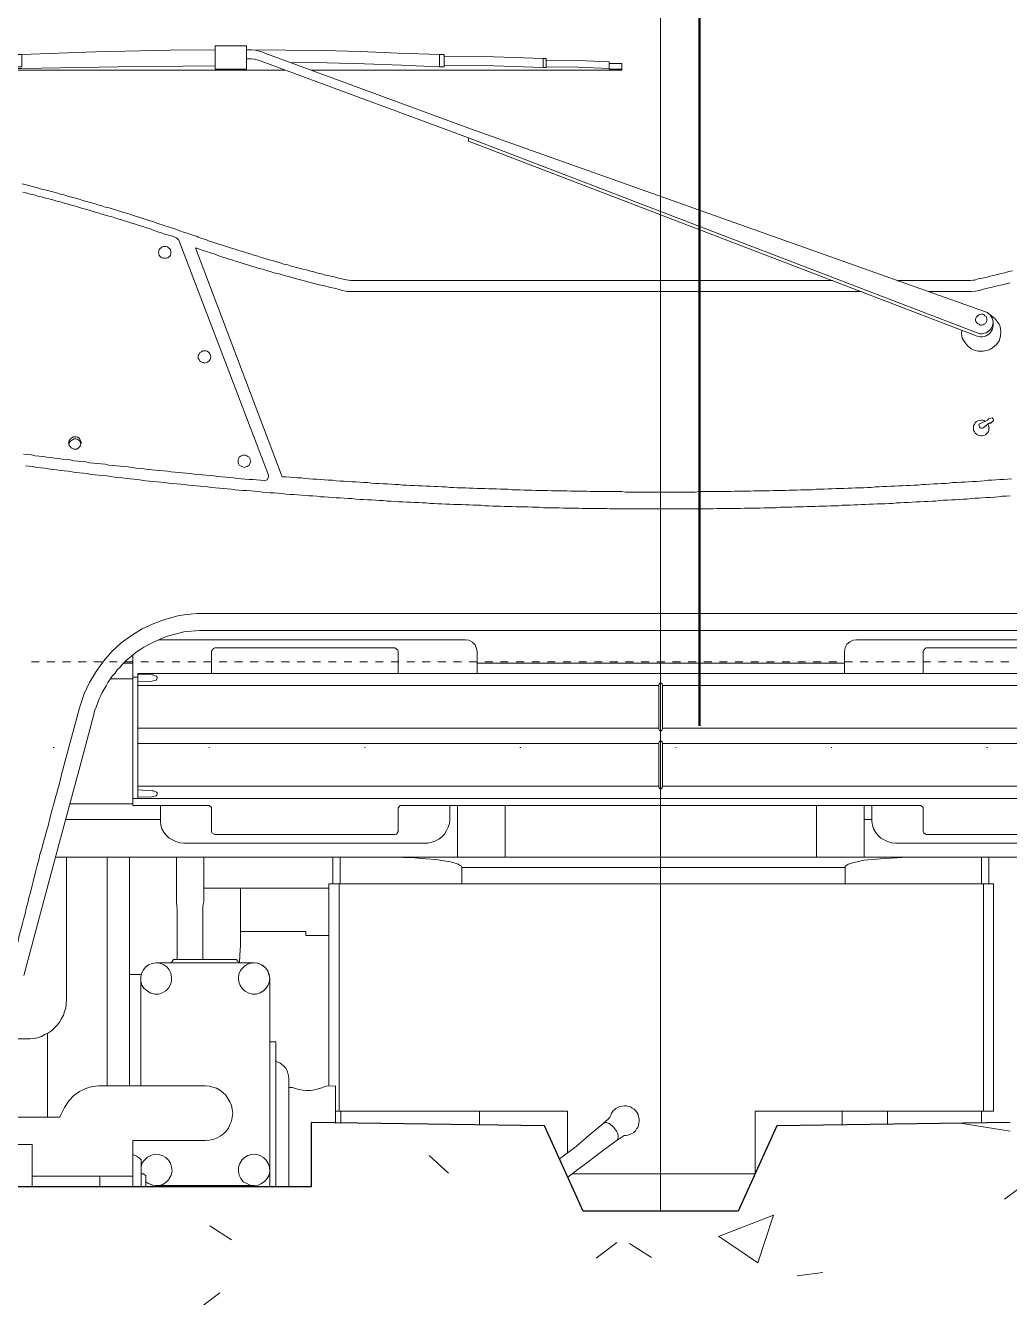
# Model space of a CAD drawing. Header units: centimetres. Extents: x 1976 to 8269, y 9888 to 14030.
# Drawn here: x 6113.4 to 6240.6, y 10863.9 to 11028.3 of the extents above; entities that cross this region are included whole.
import ezdxf

# ---------------------------------------------------------------- set-up
doc = ezdxf.new("R2010")
doc.units = ezdxf.units.CM
doc.header["$LTSCALE"] = 200
for name, pattern in [('Dash dot', [1.5875, 0.635, -0.47625, 0, -0.47625]), ('Dot 1mm', [0.1, 0, -0.1]), ('IMPORT-ACAD_ISO04W100 _3_', [3, 2.4, -0.3, 0, -0.3]), ('Overhead', [0.396875, 0.238125, -0.15875])]:
    doc.linetypes.add(name, pattern=pattern)
for name, color, linetype, lineweight in [('A-DETL-GENF', 92, 'Continuous', 9), ('A-DETL-MEDM', 33, 'Continuous', 25), ('A-DETL-THIN', 151, 'Continuous', 9), ('A-FLOR-LEVL', 51, 'Continuous', 9), ('A-FLOR-OVHD', 1, 'Overhead', 9), ('caf_arac_metro_on_gorunus_dwg', 8, 'Continuous', 9), ('PRT-MI-a_elev_far', 9, 'Continuous', 9), ('S-GRID', 1, 'Continuous', 9)]:
    doc.layers.add(name, color=color, linetype=linetype, lineweight=lineweight)

# ---------------------------------------------------------------- blocks, each defined once
blk = doc.blocks.new('caf_arac_metro_on_gorunus_dwg_A$C70222889-V1-B')
at = {"layer": 'PRT-MI-a_elev_far', "color": 18}
for p, q in [((6237.03, 10986.2), (6236.88, 10986.2)), ((6127.34, 10945.89), (6126.13, 10945.89)), ((6219.29, 10945.89), (6171.8, 10945.89)), ((6127.34, 10943.86), (6124.41, 10943.86)), ((6263.15, 10930.02), (6195.75, 10930.02)), ((6127.34, 10927.7), (6119.16, 10927.7)), ((6130.88, 10925.68), (6130.88, 10927.49)), ((6175.44, 10920.83), (6175.44, 10927.49)), ((6215.66, 10927.49), (6215.66, 10920.83)), ((6221.82, 10927.49), (6221.82, 10925.68)), ((6160.64, 10920.83), (6117.35, 10920.83)), ((6124.01, 10891.27), (6124.01, 10920.83)), ((6126.89, 10891.27), (6126.89, 10920.83)), ((6153.16, 10920.83), (6153.16, 10917.39)), ((6236.98, 10917.39), (6236.98, 10920.83)), ((6237.94, 10920.83), (6237.94, 10917.39)), ((6169.83, 10917.39), (6167.71, 10917.39)), ((6126.89, 10905.67), (6128.4, 10905.67)), ((6116.28, 10887.23), (6116.28, 10898.04)), ((6154.22, 10887.99), (6154.22, 10886.48)), ((6218.99, 10887.99), (6218.99, 10886.21)), ((6224.85, 10886.32), (6224.85, 10887.99)), ((6236.98, 10887.99), (6236.98, 10886.48)), ((6207.71, 10879.9), (6184.08, 10879.9))]:
    blk.add_line(p, q, dxfattribs=at)
at = {"layer": 'PRT-MI-a_elev_far', "color": 18, "flags": 128}
for points in [[(6240.67, 10967.51), (6240.16, 10967.46), (6239.66, 10967.46), (6239.15, 10967.41), (6238.65, 10967.36), (6238.14, 10967.31), (6237.63, 10967.31), (6237.13, 10967.26), (6236.62, 10967.21), (6236.12, 10967.21), (6235.61, 10967.16), (6235.11, 10967.11), (6234.6, 10967.11), (6234.1, 10967.05), (6233.59, 10967), (6233.09, 10967), (6232.58, 10966.95), (6232.08, 10966.95), (6231.57, 10966.9), (6231.07, 10966.85), (6230.56, 10966.85), (6230.06, 10966.8), (6229.55, 10966.8), (6229.05, 10966.75), (6228.54, 10966.75), (6228.04, 10966.7), (6227.53, 10966.65), (6227.02, 10966.65), (6226.52, 10966.6), (6226.01, 10966.6), (6225.51, 10966.55), (6225, 10966.55), (6224.5, 10966.5), (6223.99, 10966.5), (6223.49, 10966.5), (6222.98, 10966.45), (6222.48, 10966.45), (6221.97, 10966.4), (6221.47, 10966.4), (6221.01, 10966.35), (6220.51, 10966.35), (6220, 10966.3), (6219.5, 10966.3), (6218.99, 10966.3), (6218.49, 10966.25), (6217.98, 10966.25), (6217.48, 10966.25), (6216.97, 10966.2), (6216.47, 10966.2), (6215.96, 10966.2), (6215.46, 10966.15), (6214.95, 10966.15), (6214.44, 10966.15), (6213.94, 10966.09), (6213.43, 10966.09), (6212.93, 10966.09), (6212.42, 10966.04), (6211.92, 10966.04), (6211.41, 10966.04), (6210.91, 10966.04), (6210.4, 10965.99), (6209.9, 10965.99), (6209.39, 10965.99), (6208.89, 10965.99), (6208.38, 10965.94), (6207.88, 10965.94), (6207.37, 10965.94), (6206.87, 10965.94), (6206.36, 10965.94), (6205.86, 10965.89), (6205.35, 10965.89), (6204.85, 10965.89), (6204.34, 10965.89), (6203.83, 10965.89), (6203.33, 10965.89), (6202.82, 10965.89), (6202.32, 10965.84), (6201.81, 10965.84), (6201.31, 10965.84), (6200.8, 10965.84), (6200.3, 10965.84), (6199.79, 10965.84), (6199.29, 10965.84), (6198.78, 10965.84), (6198.28, 10965.84), (6197.77, 10965.84), (6197.27, 10965.84), (6196.76, 10965.84), (6196.26, 10965.84), (6195.75, 10965.84), (6195.55, 10965.84), (6195.04, 10965.84), (6194.54, 10965.84), (6194.03, 10965.84), (6193.53, 10965.84), (6193.02, 10965.84), (6192.52, 10965.84), (6192.01, 10965.84), (6191.51, 10965.84), (6191, 10965.84), (6190.5, 10965.84), (6189.99, 10965.84), (6189.49, 10965.84), (6188.98, 10965.84), (6188.48, 10965.89), (6187.97, 10965.89), (6187.47, 10965.89), (6186.96, 10965.89), (6186.45, 10965.89), (6185.95, 10965.89), (6185.44, 10965.89), (6184.94, 10965.94), (6184.43, 10965.94), (6183.93, 10965.94), (6183.42, 10965.94), (6182.92, 10965.94), (6182.41, 10965.99), (6181.91, 10965.99), (6181.4, 10965.99), (6180.9, 10965.99), (6180.39, 10965.99), (6179.89, 10966.04), (6179.38, 10966.04), (6178.88, 10966.04), (6178.37, 10966.09), (6177.87, 10966.09), (6177.36, 10966.09), (6176.86, 10966.09), (6176.35, 10966.15), (6175.84, 10966.15), (6175.34, 10966.15), (6174.83, 10966.2), (6174.33, 10966.2), (6173.82, 10966.2), (6173.32, 10966.25), (6172.81, 10966.25), (6172.31, 10966.3), (6171.8, 10966.3), (6171.3, 10966.3), (6170.79, 10966.35), (6170.29, 10966.35), (6169.78, 10966.4), (6169.28, 10966.4), (6168.77, 10966.4), (6168.27, 10966.45), (6167.76, 10966.45), (6167.26, 10966.5), (6166.75, 10966.5), (6166.25, 10966.55), (6165.74, 10966.55), (6165.23, 10966.6), (6164.73, 10966.6), (6164.22, 10966.65), (6163.72, 10966.65), (6163.21, 10966.7), (6162.71, 10966.7), (6162.2, 10966.75), (6161.7, 10966.75), (6161.19, 10966.8), (6160.69, 10966.85), (6160.18, 10966.85), (6159.68, 10966.9), (6159.17, 10966.9), (6158.67, 10966.95), (6158.16, 10967), (6157.66, 10967), (6157.15, 10967.05), (6156.65, 10967.05), (6156.14, 10967.11), (6155.64, 10967.16), (6155.13, 10967.16), (6154.62, 10967.21), (6154.12, 10967.26), (6153.61, 10967.26), (6153.11, 10967.31), (6152.6, 10967.36), (6152.1, 10967.41), (6151.59, 10967.41), (6151.09, 10967.46), (6150.58, 10967.51), (6150.08, 10967.51), (6149.57, 10967.56), (6149.12, 10967.61), (6148.61, 10967.66), (6148.11, 10967.71), (6147.6, 10967.71), (6147.1, 10967.76), (6146.59, 10967.81), (6146.09, 10967.86), (6145.58, 10967.91), (6145.08, 10967.91), (6144.57, 10967.96), (6144.07, 10968.01), (6143.56, 10968.07), (6143.05, 10968.12), (6142.55, 10968.17), (6142.04, 10968.22), (6141.54, 10968.22), (6141.03, 10968.27), (6140.53, 10968.32), (6140.02, 10968.37), (6139.52, 10968.42), (6139.01, 10968.47), (6138.51, 10968.52), (6138, 10968.57), (6137.5, 10968.62), (6136.99, 10968.67), (6136.49, 10968.72), (6136.03, 10968.77), (6135.53, 10968.82), (6135.02, 10968.87), (6134.52, 10968.92), (6134.01, 10968.97), (6133.51, 10969.03), (6133, 10969.08), (6132.5, 10969.13), (6131.99, 10969.18), (6131.48, 10969.23), (6130.98, 10969.28), (6130.47, 10969.33), (6129.97, 10969.38), (6129.46, 10969.43), (6128.96, 10969.48), (6128.45, 10969.53), (6127.95, 10969.63), (6127.44, 10969.68), (6126.99, 10969.73), (6126.48, 10969.78), (6125.98, 10969.83), (6125.47, 10969.88), (6124.97, 10969.93), (6124.46, 10970.04), (6123.96, 10970.09), (6123.45, 10970.14), (6122.95, 10970.19), (6122.44, 10970.24), (6121.94, 10970.29), (6121.43, 10970.39), (6120.93, 10970.44), (6120.42, 10970.49), (6119.97, 10970.54), (6119.46, 10970.64), (6118.96, 10970.69), (6118.45, 10970.74), (6117.94, 10970.79), (6117.44, 10970.89), (6116.93, 10970.94), (6116.43, 10971), (6115.92, 10971.1), (6115.42, 10971.15), (6114.91, 10971.2), (6114.41, 10971.3), (6113.95, 10971.35), (6113.45, 10971.4)], [(6217.73, 10995.35), (6155.48, 10995.35), (6155.18, 10995.4), (6154.68, 10995.5), (6154.17, 10995.6), (6153.72, 10995.7), (6153.21, 10995.85), (6152.7, 10995.95), (6152.2, 10996.06), (6151.74, 10996.21), (6151.24, 10996.31), (6150.73, 10996.46), (6150.28, 10996.56), (6149.77, 10996.71), (6149.27, 10996.81), (6148.81, 10996.96), (6148.31, 10997.07), (6147.8, 10997.22), (6147.35, 10997.37), (6146.84, 10997.47), (6146.34, 10997.62), (6145.88, 10997.77), (6145.38, 10997.92), (6144.92, 10998.03), (6144.42, 10998.18), (6143.91, 10998.33), (6143.46, 10998.48), (6142.95, 10998.63), (6142.5, 10998.78), (6141.99, 10998.93), (6141.54, 10999.09), (6141.03, 10999.24), (6140.53, 10999.39), (6140.07, 10999.54), (6139.57, 10999.69), (6139.11, 10999.84), (6138.61, 11000), (6138.15, 11000.15), (6137.65, 11000.3), (6137.19, 11000.45), (6136.74, 11000.65), (6136.23, 11000.8), (6135.78, 11000.96), (6135.58, 11001.06), (6135.32, 11001.11), (6134.82, 11001.31), (6134.36, 11001.46), (6133.86, 11001.61), (6133.4, 11001.76), (6132.9, 11001.97), (6132.44, 11002.12), (6131.94, 11002.27), (6131.48, 11002.42), (6130.98, 11002.57), (6130.53, 11002.72), (6130.02, 11002.93), (6129.57, 11003.08), (6129.06, 11003.23), (6128.61, 11003.38), (6128.1, 11003.53), (6127.65, 11003.68), (6127.14, 11003.84), (6126.69, 11003.99), (6126.18, 11004.14), (6125.73, 11004.29), (6125.22, 11004.44), (6124.77, 11004.59), (6124.26, 11004.75), (6123.75, 11004.85), (6123.3, 11005), (6122.79, 11005.15), (6122.34, 11005.3), (6121.83, 11005.45), (6121.33, 11005.55), (6120.88, 11005.71), (6120.37, 11005.86), (6119.92, 11006.01), (6119.41, 11006.11), (6118.9, 11006.26), (6118.45, 11006.41), (6117.94, 11006.51), (6117.44, 11006.67), (6116.98, 11006.82), (6116.48, 11006.92), (6115.97, 11007.07), (6115.52, 11007.17), (6115.01, 11007.32), (6114.51, 11007.47), (6114.05, 11007.57), (6113.55, 11007.73), (6113.04, 11007.83)], [(6240.97, 10996.61), (6240.51, 10996.51), (6240.01, 10996.36), (6239.5, 10996.26), (6239.05, 10996.11), (6238.54, 10996), (6238.04, 10995.9), (6237.58, 10995.75), (6237.08, 10995.65), (6236.57, 10995.55), (6236.07, 10995.4), (6235.87, 10995.4), (6235.56, 10995.35), (6226.17, 10995.35)], [(6137.95, 11025.16), (6132.09, 11025.11), (6122.49, 11024.9), (6112.99, 11024.55), (6112.99, 11022.98), (6112.39, 11022.98), (6112.39, 11024.55), (6112.99, 11024.55)], [(6170.69, 11013.79), (6236.42, 10988.58), (6236.83, 10988.48), (6237.08, 10988.48), (6237.33, 10988.53), (6237.58, 10988.58), (6237.79, 10988.73), (6237.99, 10988.88), (6238.14, 10989.03), (6238.29, 10989.23), (6238.39, 10989.49), (6238.44, 10989.69), (6238.49, 10989.94), (6238.44, 10990.24), (6238.34, 10990.5), (6238.24, 10990.7), (6238.09, 10990.9), (6237.94, 10991.05), (6237.74, 10991.2), (6237.48, 10991.31), (6171.1, 11014.9), (6144.37, 11024.75), (6144.12, 11024.85), (6143.66, 11025.01), (6143.16, 11025.11), (6142.65, 11025.16), (6142.15, 11025.16), (6141.99, 11025.16)], [(6166.95, 11022.98), (6166.95, 11024.55), (6161.55, 11024.75), (6156.75, 11024.95), (6151.95, 11025.06), (6147.1, 11025.11), (6142.3, 11025.16)], [(6090.46, 11023.39), (6089.45, 11023.39), (6089.45, 11022.68), (6089.45, 11022.53), (6146.95, 11022.53)], [(6238.49, 10989.94), (6238.49, 10989.54), (6238.44, 10989.28), (6238.39, 10989.08), (6238.29, 10988.83), (6238.14, 10988.63), (6237.99, 10988.48), (6237.79, 10988.32), (6237.58, 10988.22), (6237.33, 10988.12), (6237.08, 10988.07), (6236.83, 10988.07), (6236.42, 10988.17), (6170.69, 11013.38), (6170.69, 11013.74), (6170.69, 11013.79), (6143.91, 11023.69), (6143.51, 11023.84), (6143.05, 11023.94), (6142.6, 11023.99), (6142.15, 11023.99), (6141.99, 11023.99)], [(6147.65, 11023.54), (6152.45, 11023.49), (6157.25, 11023.34), (6162.05, 11023.19), (6166.8, 11022.98), (6166.95, 11022.98), (6167.56, 11022.98), (6167.56, 11024.55), (6166.95, 11024.55)], [(6188.88, 11023.39), (6190.5, 11023.39), (6190.5, 11022.68), (6190.5, 11022.53), (6150.43, 11022.53)], [(6167.56, 11024.3), (6173.98, 11024.25), (6180.34, 11024.05), (6180.34, 11022.88)], [(6167.56, 11023.14), (6173.98, 11023.09), (6180.34, 11022.88), (6180.75, 11022.88), (6180.75, 11024.05), (6180.34, 11024.05)], [(6180.75, 11023.84), (6184.84, 11023.79), (6188.88, 11023.59), (6188.88, 11022.73)], [(6137.95, 11023.09), (6125.42, 11022.98), (6112.99, 11022.73), (6112.39, 11022.73), (6112.39, 11022.98)], [(6180.75, 11022.98), (6184.84, 11022.93), (6188.88, 11022.73), (6188.88, 11022.68), (6190.5, 11022.68)], [(6113.09, 11006.77), (6113.55, 11006.67), (6114.05, 11006.51), (6114.56, 11006.41), (6115.01, 11006.26), (6115.52, 11006.16), (6116.02, 11006.01), (6116.48, 11005.91), (6116.98, 11005.76), (6117.49, 11005.6), (6117.94, 11005.5), (6118.45, 11005.35), (6118.96, 11005.2), (6119.41, 11005.1), (6119.92, 11004.95), (6120.42, 11004.8), (6120.88, 11004.64), (6121.38, 11004.54), (6121.83, 11004.39), (6122.34, 11004.24), (6122.85, 11004.09), (6123.3, 11003.94), (6123.81, 11003.79), (6124.26, 11003.68), (6124.77, 11003.53), (6125.22, 11003.38), (6125.73, 11003.23), (6126.23, 11003.08), (6126.69, 11002.93), (6127.19, 11002.77), (6127.65, 11002.62), (6128.15, 11002.47), (6128.61, 11002.32), (6129.11, 11002.17), (6129.57, 11002.02), (6130.07, 11001.81), (6130.53, 11001.66), (6131.03, 11001.51), (6131.48, 11001.36), (6131.99, 11001.21), (6132.44, 11001.06), (6132.95, 11000.85), (6133.25, 11000.55), (6144.87, 10970.19), (6144.87, 10969.98), (6144.67, 10969.58), (6144.32, 10969.48), (6143.81, 10969.53), (6143.31, 10969.58), (6142.85, 10969.63), (6142.35, 10969.63), (6141.84, 10969.68), (6141.34, 10969.73), (6140.83, 10969.78), (6140.33, 10969.83), (6139.82, 10969.88), (6139.32, 10969.93), (6138.81, 10969.98), (6138.31, 10970.04), (6137.8, 10970.09), (6137.3, 10970.14), (6136.79, 10970.19), (6136.28, 10970.24), (6135.78, 10970.29), (6135.27, 10970.34), (6134.77, 10970.39), (6134.26, 10970.44), (6133.76, 10970.49), (6133.25, 10970.54), (6132.75, 10970.59), (6132.29, 10970.64), (6131.79, 10970.69), (6131.28, 10970.74), (6130.78, 10970.79), (6130.27, 10970.84), (6129.77, 10970.89), (6129.26, 10970.94), (6128.76, 10971), (6128.25, 10971.05), (6127.75, 10971.1), (6127.24, 10971.2), (6126.74, 10971.25), (6126.23, 10971.3), (6125.73, 10971.35), (6125.22, 10971.4), (6124.71, 10971.45), (6124.21, 10971.5), (6123.75, 10971.6), (6123.25, 10971.65), (6122.74, 10971.7), (6122.24, 10971.75), (6121.73, 10971.8), (6121.23, 10971.9), (6120.72, 10971.96), (6120.22, 10972.01), (6119.71, 10972.06), (6119.21, 10972.16), (6118.7, 10972.21), (6118.2, 10972.26), (6117.69, 10972.36), (6117.24, 10972.41), (6116.73, 10972.46), (6116.23, 10972.51), (6115.72, 10972.61), (6115.22, 10972.66), (6114.71, 10972.71), (6114.21, 10972.81), (6113.7, 10972.86), (6113.2, 10972.92)], [(6221.47, 10993.93), (6155.48, 10993.93), (6155.03, 10993.93), (6154.83, 10993.98), (6154.37, 10994.08), (6153.87, 10994.24), (6153.36, 10994.34), (6152.86, 10994.44), (6152.4, 10994.59), (6151.9, 10994.69), (6151.39, 10994.79), (6150.94, 10994.94), (6150.43, 10995.04), (6149.93, 10995.2), (6149.47, 10995.3), (6148.97, 10995.45), (6148.46, 10995.55), (6148.01, 10995.7), (6147.5, 10995.85), (6147, 10995.95), (6146.54, 10996.11), (6146.04, 10996.26), (6145.53, 10996.36), (6145.08, 10996.51), (6144.57, 10996.66), (6144.12, 10996.81), (6143.61, 10996.91), (6143.11, 10997.07), (6142.65, 10997.22), (6142.15, 10997.37), (6141.69, 10997.52), (6141.19, 10997.67), (6140.73, 10997.82), (6140.23, 10997.97), (6139.77, 10998.13), (6139.27, 10998.28), (6138.76, 10998.43), (6138.31, 10998.58), (6137.85, 10998.78), (6137.35, 10998.93), (6136.89, 10999.09), (6136.39, 10999.24), (6135.93, 10999.39), (6135.43, 10999.59), (6146.64, 10969.98), (6147.1, 10969.98), (6147.6, 10969.93), (6148.11, 10969.88), (6148.61, 10969.83), (6149.12, 10969.83), (6149.57, 10969.78), (6150.08, 10969.73), (6150.58, 10969.68), (6151.09, 10969.68), (6151.59, 10969.63), (6152.1, 10969.58), (6152.6, 10969.53), (6153.11, 10969.53), (6153.61, 10969.48), (6154.12, 10969.43), (6154.62, 10969.43), (6155.13, 10969.38), (6155.64, 10969.33), (6156.14, 10969.33), (6156.65, 10969.28), (6157.15, 10969.23), (6157.66, 10969.23), (6158.16, 10969.18), (6158.67, 10969.13), (6159.17, 10969.13), (6159.68, 10969.08), (6160.18, 10969.08), (6160.69, 10969.03), (6161.19, 10968.97), (6161.7, 10968.97), (6162.2, 10968.92), (6162.71, 10968.92), (6163.21, 10968.87), (6163.72, 10968.87), (6164.22, 10968.82), (6164.73, 10968.82), (6165.23, 10968.77), (6165.74, 10968.77), (6166.25, 10968.72), (6166.75, 10968.72), (6167.26, 10968.67), (6167.76, 10968.67), (6168.27, 10968.62), (6168.77, 10968.62), (6169.28, 10968.57), (6169.78, 10968.57), (6170.29, 10968.57), (6170.79, 10968.52), (6171.3, 10968.52), (6171.8, 10968.47), (6172.31, 10968.47), (6172.81, 10968.47), (6173.32, 10968.42), (6173.82, 10968.42), (6174.33, 10968.42), (6174.83, 10968.37), (6175.34, 10968.37), (6175.84, 10968.37), (6176.35, 10968.32), (6176.86, 10968.32), (6177.36, 10968.32), (6177.87, 10968.27), (6178.37, 10968.27), (6178.88, 10968.27), (6179.38, 10968.22), (6179.89, 10968.22), (6180.39, 10968.22), (6180.9, 10968.22), (6181.4, 10968.17), (6181.91, 10968.17), (6182.41, 10968.17), (6182.92, 10968.17), (6183.42, 10968.17), (6183.93, 10968.12), (6184.43, 10968.12), (6184.94, 10968.12), (6185.44, 10968.12), (6185.95, 10968.12), (6186.45, 10968.07), (6186.96, 10968.07), (6187.47, 10968.07), (6187.97, 10968.07), (6188.48, 10968.07), (6188.98, 10968.07), (6189.49, 10968.07), (6189.99, 10968.07), (6190.5, 10968.07), (6191, 10968.01), (6191.51, 10968.01), (6192.01, 10968.01), (6192.52, 10968.01), (6193.02, 10968.01), (6193.53, 10968.01), (6194.03, 10968.01), (6194.54, 10968.01), (6195.04, 10968.01), (6195.55, 10968.01), (6195.95, 10968.01), (6196.46, 10968.01), (6196.96, 10968.01), (6197.47, 10968.01), (6197.97, 10968.01), (6198.48, 10968.01), (6198.98, 10968.01), (6199.49, 10968.01), (6199.99, 10968.01), (6200.5, 10968.07), (6201.01, 10968.07), (6201.51, 10968.07), (6202.02, 10968.07), (6202.52, 10968.07), (6203.03, 10968.07), (6203.53, 10968.07), (6204.04, 10968.07), (6204.54, 10968.07), (6205.05, 10968.12), (6205.55, 10968.12), (6206.06, 10968.12), (6206.56, 10968.12), (6207.07, 10968.12), (6207.57, 10968.17), (6208.08, 10968.17), (6208.58, 10968.17), (6209.09, 10968.17), (6209.59, 10968.17), (6210.1, 10968.22), (6210.6, 10968.22), (6211.11, 10968.22), (6211.62, 10968.22), (6212.12, 10968.27), (6212.63, 10968.27), (6213.13, 10968.27), (6213.64, 10968.32), (6214.14, 10968.32), (6214.65, 10968.32), (6215.15, 10968.32), (6215.66, 10968.37), (6216.16, 10968.37), (6216.67, 10968.37), (6217.17, 10968.42), (6217.68, 10968.42), (6218.18, 10968.47), (6218.69, 10968.47), (6219.19, 10968.47), (6219.7, 10968.52), (6220.2, 10968.52), (6220.71, 10968.57), (6221.21, 10968.57), (6221.72, 10968.57), (6222.23, 10968.62), (6222.73, 10968.62), (6223.24, 10968.67), (6223.74, 10968.67), (6224.25, 10968.72), (6224.75, 10968.72), (6225.26, 10968.77), (6225.76, 10968.77), (6226.27, 10968.82), (6226.77, 10968.82), (6227.28, 10968.87), (6227.78, 10968.87), (6228.29, 10968.92), (6228.79, 10968.92), (6229.3, 10968.97), (6229.8, 10968.97), (6230.31, 10969.03), (6230.81, 10969.08), (6231.32, 10969.08), (6231.82, 10969.13), (6232.28, 10969.13), (6232.78, 10969.18), (6233.29, 10969.23), (6233.8, 10969.23), (6234.3, 10969.28), (6234.81, 10969.28), (6235.31, 10969.33), (6235.82, 10969.38), (6236.32, 10969.38), (6236.83, 10969.43), (6237.33, 10969.48), (6237.84, 10969.53), (6238.34, 10969.53), (6238.85, 10969.58), (6239.35, 10969.63), (6239.86, 10969.63), (6240.36, 10969.68), (6240.87, 10969.73)], [(6240.67, 10995.04), (6240.16, 10994.94), (6239.71, 10994.79), (6239.2, 10994.69), (6238.7, 10994.59), (6238.19, 10994.44), (6237.74, 10994.34), (6237.23, 10994.24), (6236.73, 10994.08), (6236.22, 10993.98), (6235.71, 10993.93), (6235.56, 10993.93), (6230.16, 10993.93)], [(6238.09, 10990.9), (6238.7, 10990.45), (6239.1, 10989.94), (6239.25, 10989.69), (6239.4, 10989.39), (6239.45, 10989.08), (6239.5, 10988.78), (6239.45, 10988.17), (6239.35, 10987.87), (6239.25, 10987.57), (6238.9, 10987.06), (6238.39, 10986.66), (6238.14, 10986.46), (6237.84, 10986.35), (6237.18, 10986.2), (6236.88, 10986.2), (6236.52, 10986.2), (6236.22, 10986.3), (6235.92, 10986.41), (6235.61, 10986.56), (6235.36, 10986.76), (6235.21, 10986.86), (6234.81, 10987.37), (6234.65, 10987.62), (6234.5, 10987.92), (6234.45, 10988.22), (6234.4, 10988.53), (6234.45, 10988.93)], [(6237.49, 10977.15), (6237.28, 10977.26), (6237.08, 10977.31), (6236.88, 10977.31), (6236.67, 10977.26), (6236.52, 10977.21), (6236.32, 10977.11), (6236.17, 10976.96), (6236.07, 10976.76), (6235.97, 10976.6), (6235.97, 10976.35), (6235.97, 10976.3), (6235.97, 10976), (6236.07, 10975.8), (6236.17, 10975.64), (6236.32, 10975.49), (6236.47, 10975.39), (6236.67, 10975.34), (6236.88, 10975.29), (6237.08, 10975.29), (6237.28, 10975.34), (6237.48, 10975.39), (6237.63, 10975.54), (6237.79, 10975.69), (6237.89, 10975.85), (6237.94, 10976.05), (6237.94, 10976.25), (6237.99, 10976.3), (6237.99, 10976.35), (6237.82, 10976.79)], [(6120.62, 10974.18), (6120.57, 10974.03), (6120.47, 10973.88), (6120.27, 10973.67), (6120.07, 10973.57), (6119.86, 10973.57), (6119.71, 10973.57), (6119.51, 10973.62), (6119.36, 10973.72), (6119.21, 10973.88), (6119.11, 10974.03), (6119.06, 10974.18), (6119.06, 10974.38), (6119.06, 10974.53), (6119.11, 10974.68), (6119.21, 10974.84), (6119.46, 10975.04), (6119.66, 10975.14), (6119.86, 10975.14), (6120.02, 10975.14), (6120.22, 10975.09), (6120.37, 10974.99), (6120.47, 10974.84), (6120.57, 10974.68), (6120.62, 10974.53), (6120.67, 10974.38), (6120.62, 10974.18), (6120.57, 10974.33), (6120.52, 10974.53), (6120.42, 10974.63), (6120.27, 10974.78), (6120.12, 10974.84), (6119.97, 10974.89), (6119.76, 10974.89), (6119.51, 10974.78), (6119.31, 10974.63), (6119.21, 10974.53), (6119.11, 10974.33), (6119.11, 10974.18)], [(6115.87, 10923.1), (6116.02, 10923.65), (6116.18, 10924.21), (6116.33, 10924.72), (6116.48, 10925.27), (6116.58, 10925.83), (6116.73, 10926.38), (6116.88, 10926.94), (6117.04, 10927.44), (6117.19, 10928), (6117.34, 10928.56), (6117.49, 10929.11), (6117.64, 10929.67), (6117.79, 10930.17), (6117.94, 10930.73), (6118.05, 10931.28), (6118.2, 10931.84), (6118.3, 10932.09), (6118.3, 10932.14), (6120.37, 10939.97), (6120.52, 10940.38), (6120.77, 10941.14), (6121.03, 10941.94), (6121.73, 10943.41), (6122.59, 10944.82), (6123.55, 10946.14), (6124.61, 10947.4), (6125.83, 10948.51), (6127.14, 10949.47), (6128.55, 10950.33), (6130.02, 10951.04), (6131.59, 10951.59), (6133.15, 10952), (6133.96, 10952.15), (6134.77, 10952.25), (6135.58, 10952.3), (6136.44, 10952.3), (6165.44, 10952.3), (6195.45, 10952.3), (6225.61, 10952.3), (6254.61, 10952.3)], [(6113.25, 10905.52), (6117.39, 10920.98), (6117.69, 10922.14), (6120.12, 10931.23), (6120.17, 10931.33), (6122.29, 10939.27), (6122.39, 10939.72), (6122.59, 10940.23), (6122.74, 10940.68), (6122.95, 10941.19), (6123.15, 10941.64), (6123.35, 10942.1), (6123.6, 10942.55), (6123.86, 10942.95), (6124.11, 10943.41), (6124.41, 10943.81), (6124.66, 10944.22), (6125.02, 10944.62), (6125.32, 10945.03), (6125.67, 10945.38), (6125.98, 10945.78), (6126.38, 10946.14), (6126.74, 10946.44), (6127.14, 10946.79), (6127.49, 10947.1), (6127.9, 10947.4), (6128.35, 10947.7), (6128.76, 10947.96), (6129.21, 10948.21), (6129.67, 10948.46), (6130.07, 10948.66), (6130.58, 10948.87), (6131.03, 10949.07), (6131.48, 10949.27), (6131.99, 10949.42), (6132.44, 10949.57), (6132.95, 10949.67), (6133.46, 10949.83), (6133.91, 10949.93), (6134.42, 10949.98), (6134.92, 10950.03), (6135.43, 10950.08), (6135.93, 10950.13), (6136.44, 10950.13), (6165.44, 10950.13), (6225.61, 10950.13), (6254.61, 10950.13)], [(6130.63, 10948.92), (6170.29, 10948.92), (6170.74, 10948.87), (6171.2, 10948.61), (6171.55, 10948.26), (6171.75, 10947.81), (6171.8, 10947.4), (6171.8, 10944.57)], [(6161.6, 10944.57), (6161.6, 10947.45), (6161.55, 10947.6), (6161.19, 10947.86), (6137.9, 10947.86), (6137.75, 10947.81), (6137.5, 10947.45), (6137.5, 10944.57), (6137.5, 10947.45)], [(6219.29, 10944.57), (6219.29, 10947.4), (6219.35, 10947.91), (6219.6, 10948.36), (6219.95, 10948.66), (6220.41, 10948.87), (6220.81, 10948.92), (6260.42, 10948.92)], [(6253.55, 10947.45), (6253.5, 10947.6), (6253.15, 10947.86), (6229.85, 10947.86), (6229.7, 10947.81), (6229.45, 10947.45), (6229.45, 10944.57), (6229.45, 10947.45), (6229.7, 10947.81), (6229.85, 10947.86), (6253.15, 10947.86)], [(6127.34, 10942.3), (6127.34, 10942.35), (6127.34, 10946.95)], [(6127.95, 10944.37), (6127.95, 10944.52), (6127.95, 10944.57), (6195.55, 10944.57), (6263.15, 10944.57), (6195.55, 10944.57), (6127.95, 10944.57), (6127.95, 10944.47), (6127.95, 10943.51), (6127.95, 10943.41), (6127.95, 10943.26), (6127.95, 10943.01), (6127.95, 10937.5), (6127.95, 10937.2), (6127.95, 10937.09), (6127.95, 10936.99), (6127.95, 10936.03)], [(6127.95, 10943.51), (6129.77, 10943.56), (6129.97, 10943.61), (6130.32, 10943.71), (6130.42, 10943.81), (6130.47, 10943.91), (6130.47, 10943.97), (6130.47, 10944.02), (6130.47, 10944.07), (6130.42, 10944.12), (6130.37, 10944.22), (6130.22, 10944.27), (6129.97, 10944.37), (6129.77, 10944.37), (6127.95, 10944.47)], [(6127.95, 10944.07), (6127.34, 10944.07), (6127.34, 10942.05), (6127.34, 10929.57), (6127.34, 10927.49), (6137.19, 10927.49), (6137.5, 10927.24), (6137.5, 10927.19), (6137.5, 10924.16)], [(6127.34, 10942.55), (6127.34, 10942.65), (6127.34, 10943.16)], [(6127.34, 10928.91), (6127.34, 10928.4), (6127.95, 10928.4), (6127.95, 10929.01), (6127.95, 10942.55)], [(6127.95, 10943.01), (6195.3, 10943.01), (6195.3, 10937.5), (6127.95, 10937.5)], [(6195.3, 10943.01), (6195.35, 10943.21), (6195.4, 10943.31), (6195.45, 10943.31), (6195.5, 10943.36), (6195.55, 10943.36), (6195.6, 10943.36), (6195.6, 10943.31), (6195.65, 10943.31), (6195.7, 10943.21), (6195.75, 10943.01)], [(6195.55, 10928.4), (6263.15, 10928.4), (6263.76, 10928.4), (6263.76, 10928.91), (6263.76, 10929.01), (6263.76, 10929.57), (6263.76, 10942.05), (6263.76, 10942.55), (6263.76, 10942.65), (6263.76, 10943.16), (6263.15, 10943.16)], [(6263.15, 10937.5), (6195.75, 10937.5), (6195.75, 10943.01), (6263.15, 10943.01)], [(6127.95, 10929.87), (6127.95, 10930.02), (6127.95, 10941.54), (6127.95, 10941.64)], [(6127.95, 10936.03), (6127.95, 10935.93), (6127.95, 10935.78), (6127.95, 10935.53), (6127.95, 10930.02), (6127.95, 10929.72), (6127.95, 10929.62), (6127.95, 10929.52), (6127.95, 10928.56), (6127.95, 10928.4), (6195.55, 10928.4)], [(6195.3, 10937.5), (6195.35, 10937.25), (6195.4, 10937.2), (6195.45, 10937.14), (6195.5, 10937.14), (6195.55, 10937.14), (6195.6, 10937.14), (6195.65, 10937.2), (6195.7, 10937.25), (6195.75, 10937.5)], [(6127.95, 10935.53), (6195.3, 10935.53), (6195.3, 10930.02), (6127.95, 10930.02)], [(6195.3, 10935.53), (6195.35, 10935.73), (6195.4, 10935.83), (6195.45, 10935.83), (6195.5, 10935.88), (6195.55, 10935.88), (6195.6, 10935.88), (6195.6, 10935.83), (6195.65, 10935.83), (6195.7, 10935.73), (6195.75, 10935.53)], [(6195.3, 10930.02), (6195.35, 10929.77), (6195.4, 10929.72), (6195.45, 10929.67), (6195.5, 10929.67), (6195.55, 10929.67), (6195.6, 10929.67), (6195.65, 10929.72), (6195.7, 10929.77), (6195.75, 10930.02), (6195.75, 10935.53), (6263.15, 10935.53)], [(6127.95, 10929.52), (6129.77, 10929.41), (6130.02, 10929.41), (6130.22, 10929.31), (6130.37, 10929.21), (6130.47, 10929.16), (6130.47, 10929.11), (6130.47, 10929.06), (6130.47, 10929.01), (6130.47, 10928.96), (6130.42, 10928.86), (6130.32, 10928.76), (6129.97, 10928.66), (6129.77, 10928.61), (6127.95, 10928.56)], [(6263.76, 10928.4), (6263.76, 10927.49), (6253.85, 10927.49), (6253.8, 10927.49), (6253.55, 10927.19), (6253.55, 10924.16), (6253.35, 10923.81), (6253.15, 10923.76), (6229.85, 10923.76), (6229.5, 10923.96), (6229.45, 10924.16), (6229.45, 10927.19)], [(6168.27, 10927.49), (6168.27, 10925.68), (6168.22, 10925.17), (6168.06, 10924.72), (6167.86, 10924.26), (6167.61, 10923.81), (6167.26, 10923.45), (6166.85, 10923.15), (6166.4, 10922.9), (6165.94, 10922.75), (6165.44, 10922.64), (6165.23, 10922.64), (6133.91, 10922.64), (6133.4, 10922.69), (6132.9, 10922.85), (6132.44, 10923.05), (6132.04, 10923.3), (6131.64, 10923.65), (6131.33, 10924.06), (6131.08, 10924.51), (6130.93, 10924.97), (6130.88, 10925.47), (6130.88, 10925.68), (6118.65, 10925.68)], [(6137.5, 10927.19), (6137.5, 10924.16), (6137.55, 10923.96), (6137.9, 10923.76), (6161.19, 10923.76), (6161.39, 10923.81), (6161.6, 10924.16), (6161.6, 10927.19), (6161.85, 10927.49), (6161.9, 10927.49), (6229.15, 10927.49), (6229.45, 10927.24), (6229.45, 10927.19), (6229.45, 10924.16)], [(6169.28, 10927.49), (6169.28, 10925.68), (6169.28, 10925.63), (6169.28, 10920.83)], [(6260.22, 10927.49), (6260.22, 10925.68), (6260.17, 10925.17), (6260.02, 10924.72), (6259.81, 10924.26), (6259.56, 10923.81), (6259.21, 10923.45), (6258.8, 10923.15), (6258.35, 10922.9), (6257.89, 10922.75), (6257.39, 10922.64), (6257.19, 10922.64), (6225.86, 10922.64), (6225.36, 10922.69), (6224.85, 10922.85), (6224.4, 10923.05), (6223.99, 10923.3), (6223.59, 10923.65), (6223.29, 10924.06), (6223.03, 10924.51), (6222.88, 10924.97), (6222.83, 10925.47), (6222.83, 10925.68), (6222.83, 10927.49)], [(6221.82, 10920.83), (6221.82, 10925.63), (6221.82, 10925.68), (6222.78, 10925.68)], [(6111.63, 10904.96), (6111.58, 10905.06), (6111.68, 10905.82), (6112.08, 10908.04), (6112.49, 10910.01), (6112.64, 10910.72), (6112.84, 10911.43), (6113.04, 10912.09), (6113.2, 10912.79), (6113.4, 10913.5), (6113.55, 10914.21), (6113.75, 10914.91), (6113.9, 10915.57), (6114.1, 10916.28), (6114.26, 10916.99), (6114.46, 10917.69), (6114.61, 10918.4), (6114.81, 10919.06), (6114.96, 10919.76), (6115.17, 10920.47), (6115.32, 10921.18), (6115.57, 10921.94), (6115.87, 10923.1)], [(6161.6, 10924.16), (6161.39, 10923.81), (6161.19, 10923.76), (6137.9, 10923.76), (6137.55, 10923.96), (6137.5, 10924.16)], [(6118.75, 10920.83), (6118.75, 10902.38), (6118.7, 10901.88), (6118.65, 10901.37), (6118.5, 10900.87), (6118.35, 10900.41), (6118.1, 10899.96), (6117.84, 10899.5), (6117.54, 10899.1), (6117.19, 10898.75), (6116.83, 10898.39), (6116.43, 10898.14), (6115.97, 10897.89), (6115.52, 10897.64), (6115.01, 10897.48), (6114.56, 10897.38), (6114.05, 10897.33), (6113.7, 10897.33), (6074.95, 10897.33)], [(6132.95, 10920.83), (6132.95, 10918.2), (6132.95, 10915.07), (6133, 10914.56), (6133.05, 10914.06), (6133.05, 10913.95), (6133.05, 10907.59)], [(6136.49, 10920.83), (6136.49, 10918.55), (6136.49, 10918.2), (6136.49, 10915.07), (6136.44, 10914.96), (6136.39, 10914.46), (6136.39, 10913.95), (6136.39, 10907.59)], [(6154.12, 10918.4), (6154.12, 10920.83), (6154.12, 10917.39)], [(6228.54, 10920.83), (6160.64, 10920.83), (6162.25, 10920.78), (6163.77, 10920.72), (6165.18, 10920.62), (6166.5, 10920.52), (6167.51, 10920.37), (6168.37, 10920.22), (6168.97, 10920.07), (6169.38, 10919.92), (6169.63, 10919.76), (6169.78, 10919.66), (6169.83, 10919.51), (6219.35, 10919.51)], [(6219.35, 10917.39), (6219.35, 10919.51), (6219.35, 10919.56), (6219.35, 10919.61), (6219.45, 10919.71), (6219.75, 10919.92), (6220.51, 10920.12), (6221.82, 10920.42), (6223.94, 10920.62), (6226.72, 10920.78), (6228.54, 10920.83), (6233.49, 10920.83), (6273.7, 10920.83)], [(6221.47, 10917.39), (6219.35, 10917.39), (6169.83, 10917.39), (6169.83, 10919.51)], [(6136.49, 10916.83), (6142.3, 10916.83), (6144.62, 10916.83), (6152.65, 10916.83)], [(6141.24, 10916.83), (6141.24, 10909.31), (6141.19, 10908.9), (6141.09, 10907.26)], [(6153.97, 10917.39), (6152.65, 10917.39), (6152.65, 10891.24)], [(6237.23, 10887.99), (6237.23, 10917.39), (6153.97, 10917.39), (6153.97, 10887.99), (6153.51, 10887.99)], [(6237.23, 10917.39), (6238.54, 10917.39), (6238.54, 10887.99), (6237.23, 10887.99), (6207.72, 10887.99), (6207.72, 10879.93)], [(6152.65, 10910.72), (6149.72, 10910.72), (6149.67, 10910.72), (6149.67, 10911.23), (6141.24, 10911.23)], [(6143, 10907.18), (6132.39, 10907.18), (6130.37, 10907.18), (6143, 10907.18), (6143.46, 10907.13), (6143.96, 10906.93), (6144.37, 10906.63), (6144.67, 10906.27), (6144.87, 10905.82), (6144.97, 10905.31), (6145.03, 10905.16), (6145.03, 10880.41), (6145.03, 10879.3), (6145.03, 10878.24)], [(6131.13, 10907.18), (6131.18, 10907.18), (6132.14, 10907.18), (6132.34, 10907.23), (6132.6, 10907.59), (6133.15, 10907.59), (6136.69, 10907.59), (6140.23, 10907.59), (6140.73, 10907.59), (6140.83, 10907.39), (6141.24, 10907.18), (6142.2, 10907.18)], [(6145.78, 10878.24), (6145.78, 10896.98), (6145.03, 10896.98)], [(6147.5, 10878.24), (6147.5, 10879.19), (6147.5, 10892.23), (6147.45, 10892.58), (6147.3, 10893.09), (6147.1, 10893.54), (6146.74, 10893.9), (6146.34, 10894.2), (6145.88, 10894.4), (6145.78, 10894.6)], [(6117.89, 10887.23), (6118, 10887.53), (6118.5, 10888.49), (6119.06, 10889.35), (6119.71, 10890.01), (6120.42, 10890.56), (6121.23, 10890.92), (6122.09, 10891.17), (6122.49, 10891.22), (6122.95, 10891.27), (6136.08, 10891.27), (6136.69, 10891.27), (6137.19, 10891.22), (6137.65, 10891.12), (6138.15, 10890.97), (6138.56, 10890.71), (6138.96, 10890.41), (6139.32, 10890.06), (6139.62, 10889.65), (6139.87, 10889.2), (6140.07, 10888.74), (6140.18, 10888.24), (6140.23, 10887.73), (6140.18, 10887.23), (6140.07, 10886.72), (6139.87, 10886.27), (6139.67, 10885.81), (6139.37, 10885.41), (6139.01, 10885.05), (6138.61, 10884.75), (6138.15, 10884.5), (6137.7, 10884.35), (6137.19, 10884.25), (6136.69, 10884.2), (6136.08, 10884.2), (6127.34, 10884.2), (6127.34, 10879.6)], [(6147.5, 10891.07), (6147.96, 10891.07), (6148.31, 10890.92), (6148.76, 10890.81), (6149.27, 10890.71), (6149.77, 10890.66), (6150.28, 10890.66), (6150.78, 10890.76), (6151.29, 10890.87), (6151.74, 10891.02), (6152.2, 10891.22), (6153.51, 10891.27), (6153.51, 10890.31), (6153.51, 10886.49)], [(6183.54, 10879.46), (6184.48, 10880.2), (6186.15, 10881.47), (6187.97, 10882.83), (6189.79, 10884.15), (6190.82, 10884.85), (6191.05, 10884.85), (6191.3, 10884.9), (6191.56, 10885), (6191.81, 10885.11), (6192.06, 10885.26), (6192.26, 10885.46), (6192.42, 10885.71), (6192.57, 10885.91), (6192.67, 10886.17), (6192.72, 10886.47), (6192.77, 10886.72), (6192.77, 10887.03), (6192.67, 10887.28), (6192.62, 10887.58), (6192.47, 10887.78), (6192.32, 10888.04), (6192.11, 10888.24), (6191.86, 10888.39), (6191.61, 10888.54), (6191.36, 10888.59), (6191.1, 10888.69), (6190.8, 10888.69), (6190.55, 10888.64), (6190.24, 10888.59), (6189.99, 10888.49), (6189.74, 10888.34), (6189.54, 10888.19), (6189.33, 10887.99), (6189.18, 10887.73), (6189.08, 10887.48), (6188.98, 10887.23), (6188.78, 10887.03), (6188.07, 10886.37), (6186.3, 10884.9), (6184.59, 10883.44), (6182.92, 10882.18), (6182.46, 10881.83)], [(6109.41, 10883.69), (6109.56, 10883.69), (6110.01, 10883.69), (6111.73, 10883.69), (6114.31, 10883.69), (6113.7, 10883.69), (6111.83, 10883.69), (6111.83, 10887.23), (6113.7, 10887.23), (6117.89, 10887.23), (6117.29, 10887.23), (6111.83, 10887.23)], [(6183.47, 10882.58), (6183.47, 10887.99), (6153.97, 10887.99)], [(6188.07, 10886.37), (6188.17, 10886.47), (6188.32, 10886.52), (6188.48, 10886.52), (6188.88, 10886.42), (6189.28, 10886.12), (6189.49, 10885.91), (6189.84, 10885.41), (6189.94, 10885.16), (6190.04, 10884.85), (6190.04, 10884.65), (6189.99, 10884.45), (6189.94, 10884.3), (6189.79, 10884.15)], [(6114.31, 10878.24), (6114.31, 10878.49), (6114.31, 10879.6), (6114.31, 10883.69), (6114.31, 10879.6), (6115.52, 10879.6), (6126.13, 10879.6), (6127.34, 10879.6), (6127.34, 10878.49), (6127.34, 10878.24)], [(6128.4, 10878.24), (6128.4, 10880.41), (6128.4, 10881.72), (6128.2, 10881.92), (6127.8, 10882.18), (6127.34, 10882.38)], [(6128.4, 10879.85), (6128.5, 10879.9), (6128.71, 10879.9), (6129.01, 10879.65), (6129.01, 10879.6), (6129.01, 10878.89), (6129.26, 10878.69), (6129.72, 10878.49), (6130.22, 10878.39), (6130.73, 10878.39), (6131.18, 10878.54), (6131.64, 10878.84), (6131.99, 10879.19), (6132.04, 10879.3), (6132.29, 10879.75), (6132.39, 10880.26), (6132.34, 10880.76), (6132.19, 10881.27), (6131.94, 10881.67), (6131.59, 10882.02), (6131.13, 10882.28), (6130.63, 10882.38), (6130.12, 10882.43), (6129.67, 10882.28), (6129.21, 10882.07), (6128.86, 10881.72), (6128.55, 10881.32), (6128.4, 10880.86)], [(6114.31, 10878.24), (6114.31, 10878.49), (6114.31, 10879.6), (6115.52, 10879.6), (6122.24, 10879.6)], [(6123.05, 10879.6), (6123.05, 10878.49), (6123.05, 10878.24)], [(6143, 10878.39), (6140.98, 10878.39), (6130.37, 10878.39), (6129.87, 10878.44), (6129.41, 10878.64), (6129.01, 10878.89), (6129.01, 10878.24)]]:
    blk.add_lwpolyline(points, dxfattribs=at)
for points in [[(6137.95, 11025.46), (6137.95, 11023.89), (6137.95, 11023.54), (6137.95, 11022.68), (6141.99, 11022.68), (6141.99, 11023.54), (6141.99, 11023.89), (6141.99, 11025.46), (6141.99, 11025.66), (6137.95, 11025.66)], [(6131.84, 10998.28), (6131.64, 10998.23), (6131.48, 10998.23), (6131.28, 10998.23), (6131.08, 10998.28), (6130.93, 10998.38), (6130.83, 10998.48), (6130.73, 10998.63), (6130.68, 10998.78), (6130.63, 10998.99), (6130.68, 10999.14), (6130.73, 10999.34), (6130.83, 10999.44), (6131.08, 10999.64), (6131.23, 10999.74), (6131.43, 10999.74), (6131.59, 10999.74), (6131.79, 10999.69), (6131.94, 10999.59), (6132.09, 10999.44), (6132.19, 10999.34), (6132.24, 10999.14), (6132.24, 10998.99), (6132.24, 10998.78), (6132.19, 10998.63), (6132.09, 10998.48)], [(6237.48, 10989.79), (6237.33, 10989.69), (6237.18, 10989.64), (6236.98, 10989.59), (6236.83, 10989.59), (6236.67, 10989.69), (6236.52, 10989.74), (6236.37, 10989.89), (6236.27, 10990.04), (6236.22, 10990.19), (6236.22, 10990.35), (6236.27, 10990.5), (6236.32, 10990.65), (6236.47, 10990.8), (6236.62, 10990.9), (6236.78, 10990.95), (6236.93, 10991), (6237.13, 10991), (6237.28, 10990.95), (6237.43, 10990.8), (6237.58, 10990.7), (6237.63, 10990.55), (6237.69, 10990.4), (6237.69, 10990.19), (6237.63, 10990.04)], [(6136.99, 10984.79), (6136.79, 10984.74), (6136.59, 10984.69), (6136.44, 10984.74), (6136.23, 10984.79), (6136.08, 10984.89), (6135.93, 10984.99), (6135.88, 10985.14), (6135.78, 10985.29), (6135.78, 10985.5), (6135.78, 10985.65), (6135.88, 10985.85), (6135.93, 10986), (6136.18, 10986.15), (6136.39, 10986.25), (6136.59, 10986.25), (6136.74, 10986.25), (6136.94, 10986.2), (6137.09, 10986.1), (6137.19, 10986), (6137.3, 10985.85), (6137.35, 10985.65), (6137.4, 10985.5), (6137.35, 10985.29), (6137.3, 10985.14), (6137.19, 10984.99)], [(6236.78, 10986.2), (6237.13, 10986.2)], [(6238.09, 10976.86), (6238.01, 10976.94), (6237.18, 10976.3), (6237.08, 10976.25), (6236.98, 10976.25), (6236.88, 10976.25), (6236.83, 10976.3), (6236.73, 10976.45), (6236.62, 10976.6), (6236.62, 10976.65), (6236.62, 10976.7), (6236.67, 10976.76), (6236.73, 10976.81), (6237.79, 10977.29), (6237.79, 10977.36), (6237.79, 10977.41), (6237.89, 10977.46), (6238.34, 10977.61), (6238.39, 10977.61), (6238.39, 10977.56), (6238.49, 10977.46), (6238.54, 10977.31), (6238.54, 10977.26), (6238.19, 10976.91)], [(6141.34, 10972.71), (6141.54, 10972.76), (6141.69, 10972.76), (6141.89, 10972.76), (6142.04, 10972.71), (6142.2, 10972.61), (6142.35, 10972.51), (6142.45, 10972.36), (6142.5, 10972.16), (6142.55, 10972.01), (6142.5, 10971.8), (6142.45, 10971.65), (6142.35, 10971.5), (6142.09, 10971.3), (6141.94, 10971.25), (6141.74, 10971.2), (6141.54, 10971.25), (6141.39, 10971.3), (6141.24, 10971.4), (6141.08, 10971.5), (6140.98, 10971.65), (6140.93, 10971.8), (6140.93, 10972.01), (6140.93, 10972.16), (6140.98, 10972.36), (6141.08, 10972.51)], [(6114.21, 10946.09), (6115.22, 10946.09)], [(6116.23, 10946.09), (6117.24, 10946.09)], [(6118.25, 10946.09), (6119.26, 10946.09)], [(6120.27, 10946.09), (6121.28, 10946.09)], [(6122.29, 10946.09), (6123.3, 10946.09)], [(6124.31, 10946.09), (6125.32, 10946.09)], [(6126.33, 10946.09), (6127.34, 10946.09)], [(6128.35, 10946.09), (6129.36, 10946.09)], [(6130.37, 10946.09), (6131.38, 10946.09)], [(6132.39, 10946.09), (6133.4, 10946.09)], [(6134.42, 10946.09), (6135.43, 10946.09)], [(6136.44, 10946.09), (6137.45, 10946.09)], [(6138.46, 10946.09), (6139.47, 10946.09)], [(6140.48, 10946.09), (6141.49, 10946.09)], [(6142.5, 10946.09), (6143.51, 10946.09)], [(6144.52, 10946.09), (6145.53, 10946.09)], [(6146.54, 10946.09), (6147.55, 10946.09)], [(6148.56, 10946.09), (6149.57, 10946.09)], [(6150.58, 10946.09), (6151.59, 10946.09)], [(6152.6, 10946.09), (6153.61, 10946.09)], [(6154.62, 10946.09), (6155.64, 10946.09)], [(6156.65, 10946.09), (6157.66, 10946.09)], [(6158.67, 10946.09), (6159.68, 10946.09)], [(6160.69, 10946.09), (6161.7, 10946.09)], [(6162.71, 10946.09), (6163.72, 10946.09)], [(6164.73, 10946.09), (6165.74, 10946.09)], [(6166.75, 10946.09), (6167.76, 10946.09)], [(6168.77, 10946.09), (6169.78, 10946.09)], [(6170.79, 10946.09), (6171.8, 10946.09)], [(6172.81, 10946.09), (6173.82, 10946.09)], [(6174.83, 10946.09), (6175.84, 10946.09)], [(6176.86, 10946.09), (6177.87, 10946.09)], [(6178.88, 10946.09), (6179.89, 10946.09)], [(6180.9, 10946.09), (6181.91, 10946.09)], [(6182.92, 10946.09), (6183.93, 10946.09)], [(6184.94, 10946.09), (6185.95, 10946.09)], [(6186.96, 10946.09), (6187.97, 10946.09)], [(6188.98, 10946.09), (6189.99, 10946.09)], [(6191, 10946.09), (6192.01, 10946.09)], [(6193.02, 10946.09), (6194.03, 10946.09)], [(6195.04, 10946.09), (6196.05, 10946.09)], [(6197.06, 10946.09), (6198.07, 10946.09)], [(6199.09, 10946.09), (6200.1, 10946.09)], [(6201.11, 10946.09), (6202.12, 10946.09)], [(6203.13, 10946.09), (6204.14, 10946.09)], [(6205.15, 10946.09), (6206.16, 10946.09)], [(6207.17, 10946.09), (6208.18, 10946.09)], [(6209.19, 10946.09), (6210.2, 10946.09)], [(6211.21, 10946.09), (6212.22, 10946.09)], [(6213.23, 10946.09), (6214.24, 10946.09)], [(6215.25, 10946.09), (6216.26, 10946.09)], [(6217.27, 10946.09), (6218.28, 10946.09)], [(6219.29, 10946.09), (6220.31, 10946.09)], [(6221.32, 10946.09), (6222.33, 10946.09)], [(6223.34, 10946.09), (6224.35, 10946.09)], [(6225.36, 10946.09), (6226.37, 10946.09)], [(6227.38, 10946.09), (6228.39, 10946.09)], [(6229.4, 10946.09), (6230.41, 10946.09)], [(6231.42, 10946.09), (6232.43, 10946.09)], [(6233.44, 10946.09), (6234.45, 10946.09)], [(6235.46, 10946.09), (6236.47, 10946.09)], [(6237.48, 10946.09), (6238.49, 10946.09)], [(6239.5, 10946.09), (6240.51, 10946.09)], [(6129.16, 10903.55), (6128.76, 10903.9), (6128.5, 10904.3), (6128.35, 10904.81), (6128.35, 10905.31), (6128.45, 10905.77), (6128.66, 10906.22), (6128.96, 10906.63), (6129.36, 10906.93), (6129.82, 10907.08), (6130.32, 10907.18), (6130.37, 10907.18), (6130.83, 10907.13), (6131.33, 10906.93), (6131.74, 10906.63), (6132.04, 10906.27), (6132.24, 10905.82), (6132.34, 10905.31), (6132.34, 10904.81), (6132.19, 10904.35), (6131.94, 10903.9), (6131.59, 10903.55), (6131.13, 10903.29), (6130.68, 10903.14), (6130.17, 10903.14), (6129.67, 10903.24), (6129.21, 10903.5)], [(6144.22, 10903.55), (6143.76, 10903.29), (6143.26, 10903.14), (6142.8, 10903.14), (6142.3, 10903.24), (6141.84, 10903.5), (6141.49, 10903.8), (6141.19, 10904.25), (6141.03, 10904.71), (6140.98, 10905.21), (6141.03, 10905.72), (6141.24, 10906.17), (6141.39, 10906.38), (6141.74, 10906.73), (6142.15, 10906.98), (6142.6, 10907.13), (6143.11, 10907.18), (6143.61, 10907.08), (6144.07, 10906.88), (6144.47, 10906.53), (6144.77, 10906.12), (6144.92, 10905.67), (6145.03, 10905.16), (6144.92, 10904.66), (6144.77, 10904.2), (6144.47, 10903.8)], [(6128.35, 10905.16), (6128.35, 10891.27)], [(6114.31, 10887.23), (6114.26, 10887.23), (6114.21, 10887.23), (6113.95, 10887.23), (6113.65, 10887.23), (6113.7, 10887.23), (6113.85, 10887.23), (6114.26, 10887.23)], [(6116.68, 10887.23), (6116.73, 10887.23), (6116.78, 10887.23), (6117.04, 10887.23), (6117.39, 10887.23), (6117.34, 10887.23), (6117.29, 10887.23), (6117.14, 10887.23), (6116.73, 10887.23)], [(6172.11, 10886.21), (6172.11, 10887.99)], [(6144.22, 10882.02), (6144.57, 10881.67), (6144.82, 10881.22), (6144.97, 10880.76), (6145.03, 10880.26), (6144.92, 10879.75), (6144.67, 10879.3), (6144.37, 10878.94), (6143.96, 10878.64), (6143.51, 10878.44), (6143, 10878.39), (6142.5, 10878.44), (6142.04, 10878.64), (6141.59, 10878.89), (6141.29, 10879.3), (6141.08, 10879.75), (6140.98, 10880.26), (6140.98, 10880.76), (6141.13, 10881.22), (6141.39, 10881.67), (6141.74, 10882.02), (6142.2, 10882.28), (6142.65, 10882.38), (6143.16, 10882.43), (6143.66, 10882.33), (6144.12, 10882.07)], [(6128.4, 10879.95), (6128.4, 10879.9)]]:
    blk.add_lwpolyline(points, close=True, dxfattribs=at)
blk = doc.blocks.new('caf_arac_metro_on_gorunus_dwg-V2-B')
at = {"color": 18, "linetype": 'IMPORT-ACAD_ISO04W100 _3_', "lineweight": 9}
blk.add_line((6195.52, 11325.26), (6195.52, 10875.09), dxfattribs=at)
blk.add_blockref('caf_arac_metro_on_gorunus_dwg_A$C70222889-V1-B', (0, 0))

msp = doc.modelspace()

# ---------------------------------------------------------------- hatches: boundary and pattern name
at = {"layer": 'A-DETL-GENF', "lineweight": 18}
h = msp.add_hatch(dxfattribs=at)
h.set_pattern_fill('FP_2', color=250, style=0, pattern_type=2)
h.set_pattern_definition([(50, (4932.76, 11977.5), (72.8738, -6.376), [7.62, -83.82]), (355, (4932.76, 11977.5), (-14.097, 76.4224), [6.096, -67.056]), (100.451, (4938.835, 11976.97), (58.777, 70.0469), [6.476, -71.236]), (46.184, (4932.76, 11997.82), (108.4314, -16.8175), [11.43, -125.73]), (96.636, (4941.8, 11996.42), (94.961, 98.971), [9.714, -106.854]), (351.184, (4932.76, 11997.82), (94.962, 98.97), [9.144, -100.584]), (21, (4942.92, 11992.74), (60.6457, -40.9065), [7.62, -83.82]), (326, (4942.92, 11992.74), (24.7208, 73.675), [6.096, -67.056]), (71.451, (4947.976, 11989.33), (85.367, 32.7687), [6.476, -71.236]), (37.5, (4932.762, 11977.5), (1.23552, 33.82243), [3.353, -62.89, 3.353, -64.719, -67.31]), (37.5, (4932.762, 11977.5), (1.23552, 33.82243), [-134.315, 3.353, -63.957]), (7.5, (4932.762, 11977.5), (26.72815, 40.07255), [3.353, -35.458, 3.353, -61.366, -25.654]), (7.5, (4932.762, 11977.5), (26.72815, 40.07255), [-103.53, 3.353, -22.301]), (327.5, (4910.105, 11977.5), (54.2363, -2.2921), [3.353, -22.047, 3.353, -75.895, -105.156]), (327.5, (4910.105, 11977.5), (54.2363, -2.2921), [-104.648, 3.353, -101.803]), (317.5, (4899.945, 11977.5), (59.2516, 10.1701), [3.353, -29.667, 3.353, -49.276, -74.676]), (317.5, (4899.945, 11977.5), (59.2516, 10.1701), [-85.649, 3.353, -71.323])])
h.paths.add_polyline_path([(6477.77, 10750), (6550.53, 10750), (6550.53, 10889.23), (6345.82, 10886.16), (6345.65, 10884.86), (6345.15, 10883.66), (6344.35, 10882.62), (6343.32, 10881.82), (6342.11, 10881.33), (6340.82, 10881.16), (6339.52, 10881.33), (6338.32, 10881.82), (6337.28, 10882.62), (6336.49, 10883.66), (6335.99, 10884.86), (6335.82, 10886.16), (6307.39, 10886.54), (6307.39, 10878.24), (6240.7, 10878.24), (6240.7, 10886.54), (6210.52, 10886.09), (6205.52, 10875.09), (6185.52, 10875.09), (6180.52, 10886.09), (6150.35, 10886.54), (6150.35, 10878.24), (6083.65, 10878.24), (6083.65, 10886.54), (6055.53, 10886.12), (6055.36, 10884.82), (6054.86, 10883.62), (6054.06, 10882.58), (6053.03, 10881.79), (6051.82, 10881.29), (6050.53, 10881.12), (6049.23, 10881.29), (6048.03, 10881.79), (6046.99, 10882.58), (6046.2, 10883.62), (6045.7, 10884.82), (6045.53, 10886.12), (6015.01, 10886.58), (6015.01, 10877.14), (6009.01, 10871.14), (5960.52, 10871.14), (5960.52, 10750), (6387.44, 10750)], flags=0)

# ---------------------------------------------------------------- linework, layer by layer
at = {"layer": 'A-DETL-MEDM'}
for p, q in [((6180.52, 10886.09), (6150.35, 10886.54)), ((6150.35, 10886.54), (6150.35, 10878.24)), ((6185.52, 10875.09), (6180.52, 10886.09)), ((6210.52, 10886.09), (6205.52, 10875.09)), ((6240.7, 10886.54), (6210.52, 10886.09)), ((6150.35, 10878.24), (6083.65, 10878.24)), ((6205.52, 10875.09), (6185.52, 10875.09))]:
    msp.add_line(p, q, dxfattribs=at)
at = {"layer": 'A-DETL-THIN'}
msp.add_arc((6185.52, 11036.09), 285, 126.4017, 0, dxfattribs=at)
at = {"layer": 'A-FLOR-LEVL', "linetype": 'Dot 1mm'}
msp.add_line((1976.45, 10935), (8269.32, 10935), dxfattribs=at)
at = {"layer": 'A-FLOR-OVHD'}
msp.add_arc((6185.52, 11036.09), 315, 122.4561, 0, dxfattribs=at)
at = {"layer": 'S-GRID', "linetype": 'Dash dot', "lineweight": 50}
msp.add_line((6200.53, 9985), (6200.53, 11630), dxfattribs=at)

# ---------------------------------------------------------------- block references
at = {"layer": 'caf_arac_metro_on_gorunus_dwg', "color": 18}
msp.add_blockref('caf_arac_metro_on_gorunus_dwg-V2-B', (0, 0), dxfattribs=at)

doc.saveas('drawing.dxf')
